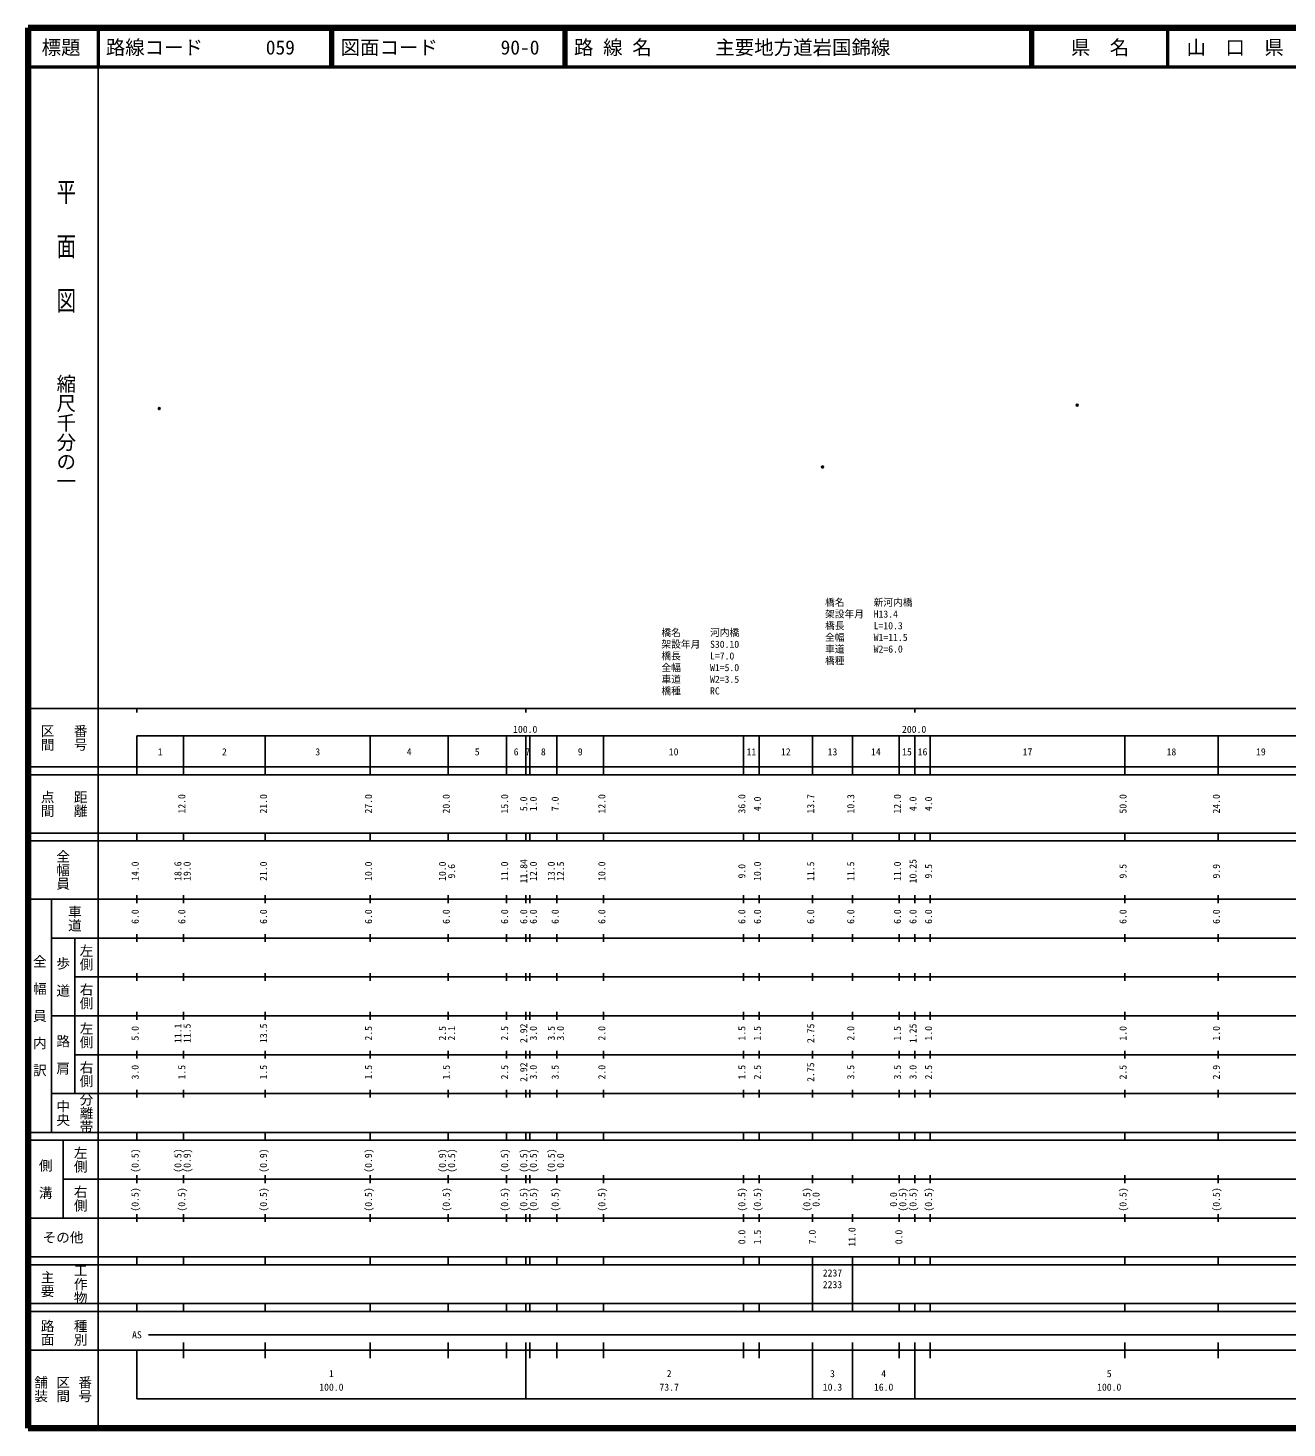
# Model space of a CAD drawing. Units: millimetres on the paper. Extents: x 40 to 680, y 20 to 380.
# Drawn here: x 40 to 363.7, y 20 to 380 of the extents above; entities that cross this region are included whole.
import ezdxf
from ezdxf.enums import TextEntityAlignment as Align

# ---------------------------------------------------------------- set-up
doc = ezdxf.new("R2010")
doc.units = ezdxf.units.MM
doc.header["$PDMODE"] = 32
doc.header["$PDSIZE"] = 0.5
for name, color, linetype in [('M-OTRS', 6, 'Continuous'), ('M-STR-HTXT', 7, 'Continuous'), ('M-TTL-TXT', 7, 'Continuous')]:
    doc.layers.add(name, color=color, linetype=linetype)
for name, color, linetype, lineweight in [('M-TTL', 2, 'Continuous', 140), ('M-TTL-BAND', 7, 'Continuous', 25), ('M-TTL-LINE', 7, 'Continuous', 50)]:
    doc.layers.add(name, color=color, linetype=linetype, lineweight=lineweight)
doc.styles.add('@ＭＳ ゴシック', font='')
doc.styles.add('ＭＳ ゴシック', font='')
doc.styles.get('@ＭＳ ゴシック').set_extended_font_data('@MS Gothic')
doc.styles.get('ＭＳ ゴシック').set_extended_font_data('MS Gothic')

msp = doc.modelspace()

# ---------------------------------------------------------------- linework, layer by layer
at = {"layer": 'M-OTRS'}
for p in [(73.761, 282.124), (309.768, 283.043), (244.311, 267.109)]:
    msp.add_point(p, dxfattribs=at)
at = {"layer": 'M-TTL'}
for p, q in [((40, 380), (40, 20)), ((680, 380), (40, 380)), ((40, 20), (680, 20))]:
    msp.add_line(p, q, dxfattribs=at)
at = {"layer": 'M-TTL-BAND'}
for p, q in [((58, 370), (58, 20)), ((40, 205), (579, 205)), ((68, 205), (68, 204)), ((168, 205), (168, 204)), ((268, 205), (268, 204)), ((68, 198), (579, 198)), ((68, 198), (68, 188)), ((80, 188), (80, 198)), ((101, 188), (101, 198)), ((128, 188), (128, 198)), ((148, 188), (148, 198)), ((163, 188), (163, 198)), ((168, 188), (168, 198)), ((169, 188), (169, 198)), ((176, 188), (176, 198)), ((188, 188), (188, 198)), ((224, 188), (224, 198)), ((228, 188), (228, 198)), ((241.7, 188), (241.7, 198)), ((252, 188), (252, 198)), ((264, 188), (264, 198)), ((268, 188), (268, 198)), ((272, 188), (272, 198)), ((322, 188), (322, 198)), ((346, 188), (346, 198)), ((40, 190), (579, 190)), ((40, 188), (579, 188)), ((40, 173), (579, 173)), ((68, 171), (68, 173)), ((80, 171), (80, 173)), ((101, 171), (101, 173)), ((128, 171), (128, 173)), ((148, 171), (148, 173)), ((163, 171), (163, 173)), ((168, 171), (168, 173)), ((169, 171), (169, 173)), ((176, 171), (176, 173)), ((188, 171), (188, 173)), ((224, 171), (224, 173)), ((228, 171), (228, 173)), ((241.7, 171), (241.7, 173)), ((252, 171), (252, 173)), ((264, 171), (264, 173)), ((268, 171), (268, 173)), ((272, 171), (272, 173)), ((322, 171), (322, 173)), ((346, 171), (346, 173)), ((40, 171), (579, 171)), ((40, 156), (579, 156)), ((46, 96), (46, 156)), ((68, 155), (68, 157)), ((80, 155), (80, 157)), ((101, 155), (101, 157)), ((128, 155), (128, 157)), ((148, 155), (148, 157)), ((163, 155), (163, 157)), ((168, 155), (168, 157)), ((169, 155), (169, 157)), ((176, 155), (176, 157)), ((188, 155), (188, 157)), ((224, 155), (224, 157)), ((228, 155), (228, 157)), ((241.7, 155), (241.7, 157)), ((252, 155), (252, 157)), ((264, 155), (264, 157)), ((268, 155), (268, 157)), ((272, 155), (272, 157)), ((322, 155), (322, 157)), ((346, 155), (346, 157)), ((46, 146), (579, 146)), ((52, 146), (52, 106)), ((68, 145), (68, 147)), ((80, 145), (80, 147)), ((101, 145), (101, 147)), ((128, 145), (128, 147)), ((148, 145), (148, 147)), ((163, 145), (163, 147)), ((168, 145), (168, 147)), ((169, 145), (169, 147)), ((176, 145), (176, 147)), ((188, 145), (188, 147)), ((224, 145), (224, 147)), ((228, 145), (228, 147)), ((241.7, 145), (241.7, 147)), ((252, 145), (252, 147)), ((264, 145), (264, 147)), ((268, 145), (268, 147)), ((272, 145), (272, 147)), ((322, 145), (322, 147)), ((346, 145), (346, 147)), ((68, 135), (68, 137)), ((80, 135), (80, 137)), ((101, 135), (101, 137)), ((128, 135), (128, 137)), ((148, 135), (148, 137)), ((163, 135), (163, 137)), ((168, 135), (168, 137)), ((169, 135), (169, 137)), ((176, 135), (176, 137)), ((188, 135), (188, 137)), ((224, 135), (224, 137)), ((228, 135), (228, 137)), ((241.7, 135), (241.7, 137)), ((252, 135), (252, 137)), ((264, 135), (264, 137)), ((268, 135), (268, 137)), ((272, 135), (272, 137)), ((322, 135), (322, 137)), ((346, 135), (346, 137)), ((52, 136), (579, 136)), ((46, 126), (579, 126)), ((68, 125), (68, 127)), ((80, 125), (80, 127)), ((101, 125), (101, 127)), ((128, 125), (128, 127)), ((148, 125), (148, 127)), ((163, 125), (163, 127)), ((168, 125), (168, 127)), ((169, 125), (169, 127)), ((176, 125), (176, 127)), ((188, 125), (188, 127)), ((224, 125), (224, 127)), ((228, 125), (228, 127)), ((241.7, 125), (241.7, 127)), ((252, 125), (252, 127)), ((264, 125), (264, 127)), ((268, 125), (268, 127)), ((272, 125), (272, 127)), ((322, 125), (322, 127)), ((346, 125), (346, 127)), ((52, 116), (579, 116)), ((68, 115), (68, 117)), ((80, 115), (80, 117)), ((101, 115), (101, 117)), ((128, 115), (128, 117)), ((148, 115), (148, 117)), ((163, 115), (163, 117)), ((168, 115), (168, 117)), ((169, 115), (169, 117)), ((176, 115), (176, 117)), ((188, 115), (188, 117)), ((224, 115), (224, 117)), ((228, 115), (228, 117)), ((241.7, 115), (241.7, 117)), ((252, 115), (252, 117)), ((264, 115), (264, 117)), ((268, 115), (268, 117)), ((272, 115), (272, 117)), ((322, 115), (322, 117)), ((346, 115), (346, 117)), ((46, 106), (579, 106)), ((68, 105), (68, 107)), ((80, 105), (80, 107)), ((101, 105), (101, 107)), ((128, 105), (128, 107)), ((148, 105), (148, 107)), ((163, 105), (163, 107)), ((168, 105), (168, 107)), ((169, 105), (169, 107)), ((176, 105), (176, 107)), ((188, 105), (188, 107)), ((224, 105), (224, 107)), ((228, 105), (228, 107)), ((241.7, 105), (241.7, 107)), ((252, 105), (252, 107)), ((264, 105), (264, 107)), ((268, 105), (268, 107)), ((272, 105), (272, 107)), ((322, 105), (322, 107)), ((346, 105), (346, 107)), ((40, 96), (579, 96)), ((40, 94), (579, 94)), ((49, 94), (49, 74)), ((68, 94), (68, 96)), ((80, 94), (80, 96)), ((101, 94), (101, 96)), ((128, 94), (128, 96)), ((148, 94), (148, 96)), ((163, 94), (163, 96)), ((168, 94), (168, 96)), ((169, 94), (169, 96)), ((176, 94), (176, 96)), ((188, 94), (188, 96)), ((224, 94), (224, 96)), ((228, 94), (228, 96)), ((241.7, 94), (241.7, 96)), ((252, 94), (252, 96)), ((264, 94), (264, 96)), ((268, 94), (268, 96)), ((272, 94), (272, 96)), ((322, 94), (322, 96)), ((346, 94), (346, 96)), ((49, 84), (579, 84)), ((68, 83), (68, 85)), ((80, 83), (80, 85)), ((101, 83), (101, 85)), ((128, 83), (128, 85)), ((148, 83), (148, 85)), ((163, 83), (163, 85)), ((168, 83), (168, 85)), ((169, 83), (169, 85)), ((176, 83), (176, 85)), ((188, 83), (188, 85)), ((224, 83), (224, 85)), ((228, 83), (228, 85)), ((241.7, 83), (241.7, 85)), ((252, 83), (252, 85)), ((264, 83), (264, 85)), ((268, 83), (268, 85)), ((272, 83), (272, 85)), ((322, 83), (322, 85)), ((346, 83), (346, 85)), ((40, 74), (579, 74)), ((68, 73), (68, 75)), ((80, 73), (80, 75)), ((101, 73), (101, 75)), ((128, 73), (128, 75)), ((148, 73), (148, 75)), ((163, 73), (163, 75)), ((168, 73), (168, 75)), ((169, 73), (169, 75)), ((176, 73), (176, 75)), ((188, 73), (188, 75)), ((224, 73), (224, 75)), ((228, 73), (228, 75)), ((241.7, 73), (241.7, 75)), ((252, 73), (252, 75)), ((264, 73), (264, 75)), ((268, 73), (268, 75)), ((272, 73), (272, 75)), ((322, 73), (322, 75)), ((346, 73), (346, 75)), ((40, 64), (579, 64)), ((40, 62), (579, 62)), ((68, 62), (68, 64)), ((80, 62), (80, 64)), ((101, 62), (101, 64)), ((128, 62), (128, 64)), ((148, 62), (148, 64)), ((163, 62), (163, 64)), ((168, 62), (168, 64)), ((169, 62), (169, 64)), ((176, 62), (176, 64)), ((188, 62), (188, 64)), ((224, 62), (224, 64)), ((228, 62), (228, 64)), ((241.7, 62), (241.7, 64)), ((241.7, 52), (241.7, 62)), ((252, 62), (252, 64)), ((252, 52), (252, 62)), ((264, 62), (264, 64)), ((268, 62), (268, 64)), ((272, 62), (272, 64)), ((322, 62), (322, 64)), ((346, 62), (346, 64)), ((40, 52), (579, 52)), ((68, 50), (68, 52)), ((80, 50), (80, 52)), ((101, 50), (101, 52)), ((128, 50), (128, 52)), ((148, 50), (148, 52)), ((163, 50), (163, 52)), ((168, 50), (168, 52)), ((169, 50), (169, 52)), ((176, 50), (176, 52)), ((188, 50), (188, 52)), ((224, 50), (224, 52)), ((228, 50), (228, 52)), ((241.7, 50), (241.7, 52)), ((252, 50), (252, 52)), ((264, 50), (264, 52)), ((268, 50), (268, 52)), ((272, 50), (272, 52)), ((322, 50), (322, 52)), ((346, 50), (346, 52)), ((40, 50), (579, 50)), ((71, 44), (494, 44)), ((40, 40), (579, 40)), ((68, 40), (68, 27.5)), ((80, 38), (80, 42)), ((101, 38), (101, 42)), ((128, 38), (128, 42)), ((148, 38), (148, 42)), ((163, 38), (163, 42)), ((168, 27.5), (168, 42)), ((169, 38), (169, 42)), ((176, 38), (176, 42)), ((188, 38), (188, 42)), ((224, 38), (224, 42)), ((228, 38), (228, 42)), ((241.7, 27.5), (241.7, 42)), ((252, 27.5), (252, 42)), ((264, 38), (264, 42)), ((268, 27.5), (268, 42)), ((272, 38), (272, 42)), ((322, 38), (322, 42)), ((346, 38), (346, 42)), ((68, 27.5), (579, 27.5))]:
    msp.add_line(p, q, dxfattribs=at)
at = {"layer": 'M-TTL-LINE'}
for p, q in [((58, 380), (58, 370)), ((117.75, 380), (117.75, 370)), ((118.25, 380), (118.25, 370)), ((177.75, 380), (177.75, 370)), ((178.25, 380), (178.25, 370)), ((297.75, 380), (297.75, 370)), ((298.25, 380), (298.25, 370)), ((333, 380), (333, 370)), ((40, 370), (680, 370))]:
    msp.add_line(p, q, dxfattribs=at)

# ---------------------------------------------------------------- texts
at = {"layer": 'M-STR-HTXT', "style": 'ＭＳ ゴシック'}
for s, p in [('橋名\u3000\u3000\u3000新河内橋', (244.935, 230.841)), ('架設年月\u3000H13.4', (244.935, 227.841)), ('橋長\u3000\u3000\u3000L=10.3', (244.935, 224.841)), ('橋名\u3000\u3000\u3000河内橋', (202.867, 223.066)), ('全幅\u3000\u3000\u3000W1=11.5', (244.935, 221.841)), ('橋長\u3000\u3000\u3000L=7.0', (202.867, 217.066)), ('架設年月\u3000S30.10', (202.867, 220.066)), ('車道\u3000\u3000\u3000W2=6.0', (244.935, 218.841)), ('全幅\u3000\u3000\u3000W1=5.0', (202.867, 214.066)), ('橋種\u3000\u3000\u3000', (244.935, 215.841)), ('車道\u3000\u3000\u3000W2=3.5', (202.867, 211.066)), ('橋種\u3000\u3000\u3000RC', (202.867, 208.066))]:
    msp.add_text(s, height=1.833, dxfattribs=at).set_placement(p, align=Align.BOTTOM_LEFT)
at = {"layer": 'M-TTL-BAND', "style": '@ＭＳ ゴシック', "width": 1.4}
msp.add_text('平  面  図', height=3.666, rotation=270, dxfattribs=at).set_placement((49.777, 306.475), align=Align.MIDDLE_RIGHT)
at = {"layer": 'M-TTL-BAND', "style": '@ＭＳ ゴシック'}
msp.add_text('縮尺千分の一', height=3.666, rotation=270, dxfattribs=at).set_placement((49.777, 261.03), align=Align.MIDDLE_RIGHT)
for s, p in [('区間', (45, 197.5)), ('番号', (53.5, 197.5)), ('点間', (45, 180.5)), ('距離', (53.5, 180.5)), ('全幅員', (49, 163.5)), ('車道', (52, 151)), ('左側', (55, 141)), ('全\u3000幅\u3000員\u3000内\u3000訳', (43, 126)), ('歩\u3000道', (49, 136)), ('右側', (55, 131)), ('左側', (55, 121)), ('路\u3000肩', (49, 116)), ('右側', (55, 111)), ('分離帯', (55, 101)), ('中央', (49, 101)), ('左側', (53.5, 89)), ('側\u3000溝', (44.5, 84)), ('右側', (53.5, 79)), ('工作物', (53.5, 57)), ('主要', (45, 57)), ('路面', (45, 44.5)), ('種別', (53.5, 44.5)), ('舗装', (43.333, 30)), ('区間', (49, 30)), ('番号', (54.667, 30))]:
    msp.add_text(s, height=2.566, rotation=270, dxfattribs=at).set_placement(p, align=Align.MIDDLE_CENTER)
at = {"layer": 'M-TTL-BAND', "style": 'ＭＳ ゴシック'}
for s, p in [('100.0', (167.844, 198.195)), ('200.0', (267.844, 198.195)), ('1', (74, 192.405)), ('2', (90.5, 192.405)), ('3', (114.5, 192.405)), ('4', (138, 192.405)), ('5', (155.5, 192.405)), ('6', (165.5, 192.405)), ('7', (168.5, 192.405)), ('8', (172.5, 192.405)), ('9', (182, 192.405)), ('10', (206, 192.405)), ('11', (226, 192.405)), ('12', (234.85, 192.405)), ('13', (246.85, 192.405)), ('14', (258, 192.405)), ('15', (266, 192.405)), ('16', (270, 192.405)), ('17', (297, 192.405)), ('18', (334, 192.405)), ('19', (357, 192.405)), ('AS', (68, 42.5)), ('1', (118, 32.523)), ('2', (204.85, 32.523)), ('3', (246.85, 32.523)), ('4', (260, 32.523)), ('5', (318, 32.523)), ('100.0', (118, 29.033)), ('73.7', (204.85, 29.033)), ('10.3', (246.85, 29.033)), ('16.0', (260, 29.033)), ('100.0', (318, 29.033))]:
    msp.add_text(s, height=1.833, dxfattribs=at).set_placement(p, align=Align.BOTTOM_CENTER)
for s, p in [('12.0', (81, 180.5)), ('21.0', (102, 180.5)), ('27.0', (129, 180.5)), ('20.0', (149, 180.5)), ('15.0', (164, 180.5)), ('5.0', (168.908, 180.5)), ('1.0', (171.383, 180.5)), ('7.0', (177, 180.5)), ('12.0', (189, 180.5)), ('36.0', (225, 180.5)), ('4.0', (229, 180.5)), ('13.7', (242.7, 180.5)), ('10.3', (253, 180.5)), ('12.0', (265, 180.5)), ('4.0', (269, 180.5)), ('4.0', (273, 180.5)), ('50.0', (323, 180.5)), ('24.0', (347, 180.5)), ('11.84', (168.908, 163.174)), ('10.25', (269, 163.174)), ('14.0', (69, 163.174)), ('18.6', (80, 163.174)), ('19.0', (82.37, 163.174)), ('21.0', (102, 163.174)), ('10.0', (129, 163.174)), ('10.0', (148, 163.174)), ('9.6', (150.37, 163.174)), ('11.0', (164, 163.174)), ('12.0', (171.383, 163.174)), ('13.0', (176, 163.174)), ('12.5', (178.37, 163.174)), ('10.0', (189, 163.174)), ('9.0', (225, 163.174)), ('10.0', (229, 163.174)), ('11.5', (242.7, 163.174)), ('11.5', (253, 163.174)), ('11.0', (265, 163.174)), ('9.5', (273, 163.174)), ('9.5', (323, 163.174)), ('9.9', (347, 163.174)), ('6.0', (69, 151.5)), ('6.0', (81, 151.5)), ('6.0', (102, 151.5)), ('6.0', (129, 151.5)), ('6.0', (149, 151.5)), ('6.0', (164, 151.5)), ('6.0', (168.908, 151.5)), ('6.0', (171.383, 151.5)), ('6.0', (177, 151.5)), ('6.0', (189, 151.5)), ('6.0', (225, 151.5)), ('6.0', (229, 151.5)), ('6.0', (242.7, 151.5)), ('6.0', (253, 151.5)), ('6.0', (265, 151.5)), ('6.0', (269, 151.5)), ('6.0', (273, 151.5)), ('6.0', (323, 151.5)), ('6.0', (347, 151.5)), ('5.0', (69, 121.5)), ('11.1', (80, 121.5)), ('11.5', (82.37, 121.5)), ('13.5', (102, 121.5)), ('2.5', (129, 121.5)), ('2.5', (148, 121.5)), ('2.1', (150.37, 121.5)), ('2.5', (164, 121.5)), ('2.92', (168.908, 121.5)), ('3.0', (171.383, 121.5)), ('3.5', (176, 121.5)), ('3.0', (178.37, 121.5)), ('2.0', (189, 121.5)), ('1.5', (225, 121.5)), ('1.5', (229, 121.5)), ('2.75', (242.7, 121.5)), ('2.0', (253, 121.5)), ('1.5', (265, 121.5)), ('1.25', (269, 121.5)), ('1.0', (273, 121.5)), ('1.0', (323, 121.5)), ('1.0', (347, 121.5)), ('3.0', (69, 111.5)), ('1.5', (81, 111.5)), ('1.5', (102, 111.5)), ('1.5', (129, 111.5)), ('1.5', (149, 111.5)), ('2.5', (164, 111.5)), ('2.92', (168.908, 111.5)), ('3.0', (171.383, 111.5)), ('3.5', (177, 111.5)), ('2.0', (189, 111.5)), ('1.5', (225, 111.5)), ('2.5', (229, 111.5)), ('2.75', (242.7, 111.5)), ('3.5', (253, 111.5)), ('3.5', (265, 111.5)), ('3.0', (269, 111.5)), ('2.5', (273, 111.5)), ('2.5', (323, 111.5)), ('2.9', (347, 111.5)), ('(0.5)', (69, 88.764)), ('(0.5)', (80, 88.764)), ('(0.9)', (82.37, 88.764)), ('(0.9)', (102, 88.764)), ('(0.9)', (129, 88.764)), ('(0.9)', (148, 88.764)), ('(0.5)', (150.37, 88.764)), ('(0.5)', (164, 88.764)), ('(0.5)', (168.908, 88.764)), ('(0.5)', (171.383, 88.764)), ('(0.5)', (176, 88.764)), ('0.0', (178.37, 88.764)), ('(0.5)', (69, 78.764)), ('(0.5)', (81, 78.764)), ('(0.5)', (102, 78.764)), ('(0.5)', (129, 78.764)), ('(0.5)', (149, 78.764)), ('(0.5)', (164, 78.764)), ('(0.5)', (168.908, 78.764)), ('(0.5)', (171.383, 78.764)), ('(0.5)', (177, 78.764)), ('(0.5)', (189, 78.764)), ('(0.5)', (225, 78.764)), ('(0.5)', (229, 78.764)), ('(0.5)', (241.7, 78.764)), ('0.0', (244.07, 78.764)), ('0.0', (264, 78.764)), ('(0.5)', (266.37, 78.764)), ('(0.5)', (269, 78.764)), ('(0.5)', (273, 78.764)), ('(0.5)', (323, 78.764)), ('(0.5)', (347, 78.764)), ('0.0', (225, 69.117)), ('1.5', (229, 69.117)), ('7.0', (243.107, 69.117)), ('11.0', (253.315, 69.117)), ('0.0', (265.365, 69.117))]:
    msp.add_text(s, height=1.833, rotation=90, dxfattribs=at).set_placement(p, align=Align.BOTTOM_CENTER)
msp.add_text('その他', height=2.566, dxfattribs=at).set_placement((49, 69), align=Align.MIDDLE_CENTER)
for s, p in [('2237', (244.35, 58.405)), ('2233', (244.35, 55.405))]:
    msp.add_text(s, height=1.833, dxfattribs=at).set_placement(p, align=Align.BOTTOM_LEFT)
at = {"layer": 'M-TTL-TXT', "style": 'ＭＳ ゴシック'}
for s, p in [('標題', (48.5, 375)), ('県\u3000名', (315.625, 375)), ('山\u3000口\u3000県', (350.375, 375))]:
    msp.add_text(s, height=3.666, dxfattribs=at).set_placement(p, align=Align.MIDDLE_CENTER)
for s, p in [('路線コード', (60, 375)), ('059', (101.142, 375)), ('図面コード', (120.38, 375)), ('90-0', (161.521, 375)), ('路 線 名', (180.38, 375)), ('主要地方道岩国錦線', (216.734, 375))]:
    msp.add_text(s, height=3.666, dxfattribs=at).set_placement(p, align=Align.MIDDLE_LEFT)

doc.saveas('drawing.dxf')
